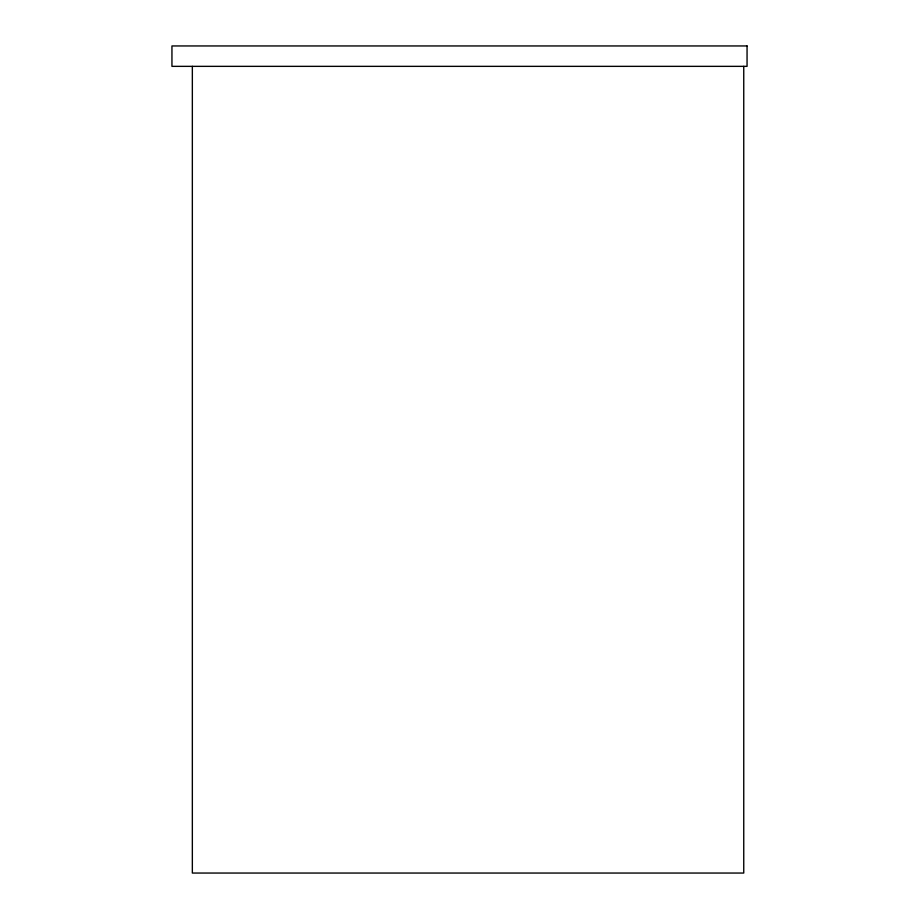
<?xml version="1.0" encoding="UTF-8"?>
<svg xmlns="http://www.w3.org/2000/svg" width="919" height="919" viewBox="0 0 919 919"><rect width="100%" height="100%" fill="white"/><g stroke="black" fill="none" stroke-linecap="round" stroke-linejoin="round"><path stroke-width="1.38" d="M743.747 66.352L743.747 873.05L192.347 873.05L192.347 66.352M747.055 45.95L171.945 45.95L171.945 66.352L747.055 66.352L747.055 45.95"/></g></svg>
